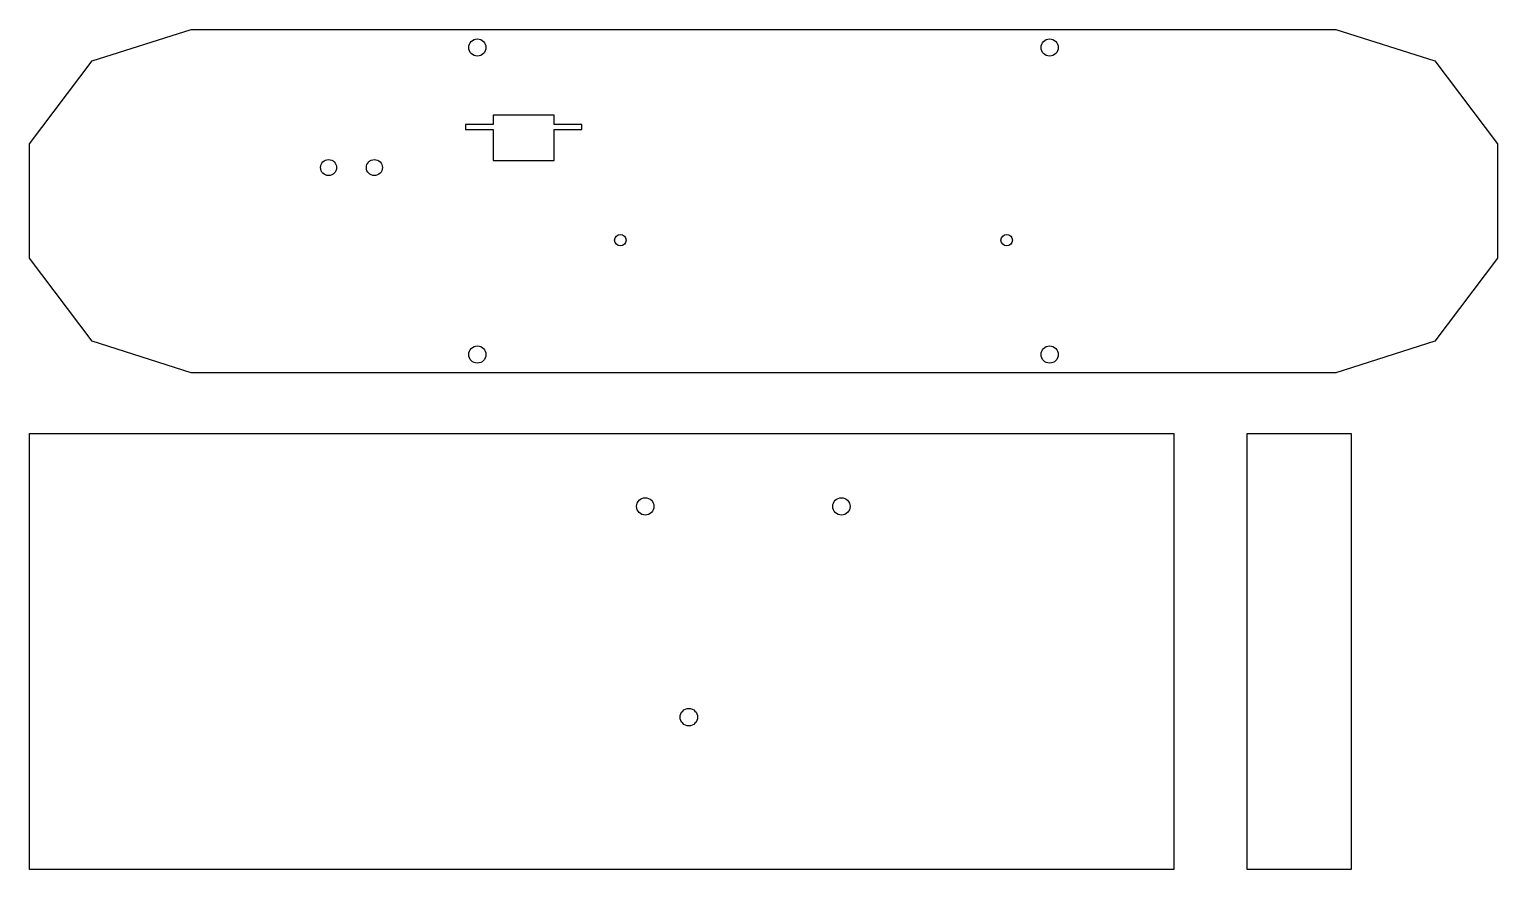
# Model space of a CAD drawing. Header units: centimetres. Extents: x 0.5 to 26.1, y 0.4 to 15.1.
import ezdxf

# ---------------------------------------------------------------- set-up
doc = ezdxf.new("R2010")
doc.units = ezdxf.units.CM
doc.header["$MEASUREMENT"] = 0

msp = doc.modelspace()

# ---------------------------------------------------------------- linework, layer by layer
for points in [[(23.289, 9.055), (3.289, 9.055), (1.557, 9.605), (0.46, 11.055), (0.46, 13.055), (1.557, 14.504), (3.289, 15.055), (23.289, 15.055), (25.021, 14.504), (26.117, 13.055), (26.117, 11.055), (25.021, 9.605)], [(10.114, 13.393), (9.633, 13.393), (9.633, 13.553), (8.563, 13.553), (8.563, 13.393), (8.082, 13.393), (8.082, 13.303), (8.563, 13.303), (8.563, 12.763), (9.633, 12.763), (9.633, 13.303), (10.114, 13.303)], [(20.46, 7.992), (20.46, 0.372), (0.46, 0.372), (0.46, 7.992)], [(23.56, 7.992), (23.56, 0.372), (21.743, 0.372), (21.743, 7.992)]]:
    msp.add_lwpolyline(points, close=True)
for centre, radius in [((8.289, 14.737), 0.15), ((18.289, 14.737), 0.15), ((5.689, 12.64), 0.14), ((6.489, 12.64), 0.14), ((10.788, 11.372), 0.1), ((17.539, 11.372), 0.1), ((8.289, 9.372), 0.15), ((18.289, 9.372), 0.15), ((11.222, 6.719), 0.152), ((14.651, 6.719), 0.152), ((11.984, 3.036), 0.152)]:
    msp.add_circle(centre, radius)

doc.saveas('drawing.dxf')
